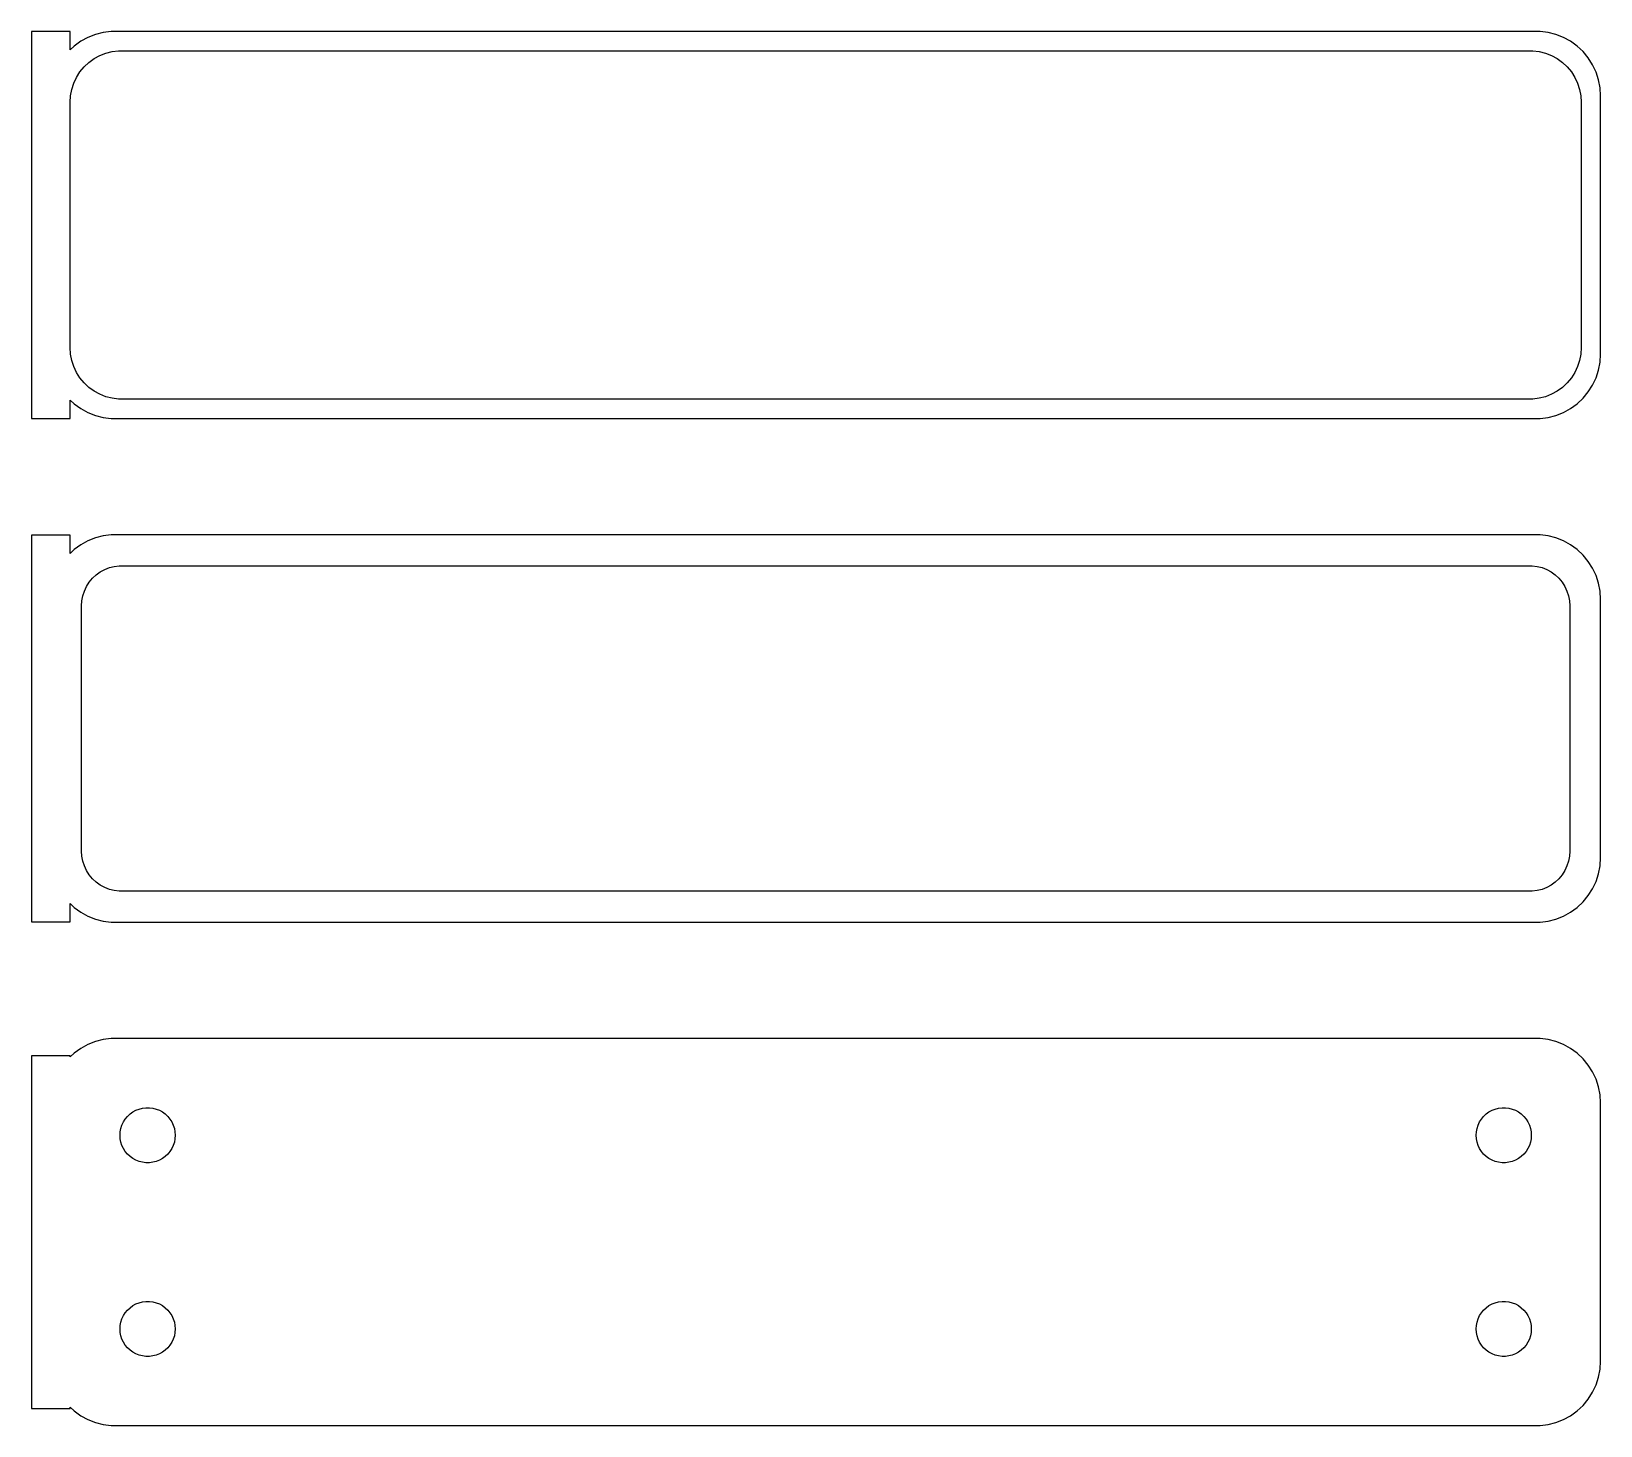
# Model space of a CAD drawing. Header units: metres. Extents: x -62 to 60, y 102 to 210.
import ezdxf

# ---------------------------------------------------------------- set-up
doc = ezdxf.new("R2010")
doc.units = ezdxf.units.M

msp = doc.modelspace()

# ---------------------------------------------------------------- linework, layer by layer
for p, q in [((-58.5, 209.99), (-61.5, 209.99)), ((-61.5, 209.99), (-61.5, 180.01)), ((-58.5, 208.559), (-58.5, 209.99)), ((-57.6791, 209.222), (-58.1871, 208.853)), ((-57.1289, 209.524), (-57.6791, 209.222)), ((-56.5451, 209.755), (-57.1289, 209.524)), ((-55.9369, 209.911), (-56.5451, 209.755)), ((-55.3139, 209.99), (-55.9369, 209.911)), ((55.3139, 209.99), (-55.3139, 209.99)), ((55.9369, 209.911), (55.3139, 209.99)), ((56.5451, 209.755), (55.9369, 209.911)), ((57.1289, 209.524), (56.5451, 209.755)), ((57.6791, 209.222), (57.1289, 209.524)), ((58.1871, 208.853), (57.6791, 209.222)), ((-58.1871, 208.853), (-58.5, 208.559)), ((-57.0497, 207.582), (-56.6433, 207.877)), ((-56.6433, 207.877), (-56.2031, 208.119)), ((-56.2031, 208.119), (-55.7361, 208.304)), ((-55.7361, 208.304), (-55.2495, 208.429)), ((-55.2495, 208.429), (-54.7512, 208.492)), ((-54.7512, 208.492), (54.7512, 208.492)), ((54.7512, 208.492), (55.2495, 208.429)), ((55.2495, 208.429), (55.7361, 208.304)), ((55.7361, 208.304), (56.2031, 208.119)), ((56.2031, 208.119), (56.6433, 207.877)), ((56.6433, 207.877), (57.0497, 207.582)), ((58.6448, 208.423), (58.1871, 208.853)), ((59.0451, 207.939), (58.6448, 208.423)), ((59.3815, 207.409), (59.0451, 207.939)), ((-58.0052, 206.427), (-57.7361, 206.851)), ((-57.7361, 206.851), (-57.4159, 207.238)), ((-57.4159, 207.238), (-57.0497, 207.582)), ((57.0497, 207.582), (57.4159, 207.238)), ((57.4159, 207.238), (57.7361, 206.851)), ((57.7361, 206.851), (58.0052, 206.427)), ((59.6489, 206.841), (59.3815, 207.409)), ((59.8429, 206.243), (59.6489, 206.841)), ((-58.4685, 205.001), (-58.3743, 205.495)), ((-58.3743, 205.495), (-58.2191, 205.972)), ((-58.2191, 205.972), (-58.0052, 206.427)), ((58.0052, 206.427), (58.2191, 205.972)), ((58.2191, 205.972), (58.3743, 205.495)), ((58.3743, 205.495), (58.4685, 205.001)), ((59.9606, 205.627), (59.8429, 206.243)), ((60, 205), (59.9606, 205.627)), ((-58.5, 204.5), (-58.4685, 205.001)), ((-58.5, 185.5), (-58.5, 204.5)), ((58.4685, 205.001), (58.5, 204.5)), ((58.5, 204.5), (58.5, 185.5)), ((60, 185), (60, 205)), ((-58.4685, 184.999), (-58.5, 185.5)), ((-58.3743, 184.505), (-58.4685, 184.999)), ((58.4685, 184.999), (58.3743, 184.505)), ((58.5, 185.5), (58.4685, 184.999)), ((59.9606, 184.373), (60, 185)), ((-58.2191, 184.028), (-58.3743, 184.505)), ((-58.0052, 183.573), (-58.2191, 184.028)), ((-57.7361, 183.149), (-58.0052, 183.573)), ((58.0052, 183.573), (57.7361, 183.149)), ((58.2191, 184.028), (58.0052, 183.573)), ((58.3743, 184.505), (58.2191, 184.028)), ((59.6489, 183.159), (59.8429, 183.757)), ((59.8429, 183.757), (59.9606, 184.373)), ((-57.4159, 182.762), (-57.7361, 183.149)), ((-57.0497, 182.418), (-57.4159, 182.762)), ((-56.6433, 182.123), (-57.0497, 182.418)), ((57.0497, 182.418), (56.6433, 182.123)), ((57.4159, 182.762), (57.0497, 182.418)), ((57.7361, 183.149), (57.4159, 182.762)), ((59.0451, 182.061), (59.3815, 182.591)), ((59.3815, 182.591), (59.6489, 183.159)), ((-58.5, 181.441), (-58.1871, 181.147)), ((-58.5, 180.01), (-58.5, 181.441)), ((-58.1871, 181.147), (-57.6791, 180.778)), ((-56.2031, 181.881), (-56.6433, 182.123)), ((-55.7361, 181.696), (-56.2031, 181.881)), ((-55.2495, 181.571), (-55.7361, 181.696)), ((-54.7512, 181.508), (-55.2495, 181.571)), ((54.7512, 181.508), (-54.7512, 181.508)), ((55.2495, 181.571), (54.7512, 181.508)), ((55.7361, 181.696), (55.2495, 181.571)), ((56.2031, 181.881), (55.7361, 181.696)), ((56.6433, 182.123), (56.2031, 181.881)), ((57.6791, 180.778), (58.1871, 181.147)), ((58.1871, 181.147), (58.6448, 181.577)), ((58.6448, 181.577), (59.0451, 182.061)), ((-61.5, 180.01), (-58.5, 180.01)), ((-57.6791, 180.778), (-57.1289, 180.476)), ((-57.1289, 180.476), (-56.5451, 180.245)), ((-56.5451, 180.245), (-55.9369, 180.089)), ((-55.9369, 180.089), (-55.3139, 180.01)), ((-55.3139, 180.01), (55.3139, 180.01)), ((55.3139, 180.01), (55.9369, 180.089)), ((55.9369, 180.089), (56.5451, 180.245)), ((56.5451, 180.245), (57.1289, 180.476)), ((57.1289, 180.476), (57.6791, 180.778)), ((-58.5, 170.979), (-61.5, 170.979)), ((-61.5, 170.979), (-61.5, 141.021)), ((-58.5, 169.559), (-58.5, 170.979)), ((-57.6791, 170.222), (-58.1871, 169.853)), ((-57.1289, 170.524), (-57.6791, 170.222)), ((-56.5451, 170.755), (-57.1289, 170.524)), ((-55.9369, 170.911), (-56.5451, 170.755)), ((-55.3139, 170.99), (-55.9369, 170.911)), ((55.3139, 170.99), (-55.3139, 170.99)), ((55.9369, 170.911), (55.3139, 170.99)), ((56.5451, 170.755), (55.9369, 170.911)), ((57.1289, 170.524), (56.5451, 170.755)), ((57.6791, 170.222), (57.1289, 170.524)), ((58.1871, 169.853), (57.6791, 170.222)), ((-58.1871, 169.853), (-58.5, 169.559)), ((58.6448, 169.423), (58.1871, 169.853)), ((59.0451, 168.939), (58.6448, 169.423)), ((59.3815, 168.409), (59.0451, 168.939)), ((-56.7692, 167.631), (-56.4842, 167.899)), ((-56.4842, 167.899), (-56.168, 168.128)), ((-56.168, 168.128), (-55.8254, 168.317)), ((-55.8254, 168.317), (-55.4619, 168.461)), ((-55.4619, 168.461), (-55.0833, 168.558)), ((-55.0833, 168.558), (-54.6954, 168.607)), ((-54.6954, 168.607), (54.6954, 168.607)), ((54.6954, 168.607), (55.0833, 168.558)), ((55.0833, 168.558), (55.4619, 168.461)), ((55.4619, 168.461), (55.8254, 168.317)), ((55.8254, 168.317), (56.168, 168.128)), ((56.168, 168.128), (56.4842, 167.899)), ((56.4842, 167.899), (56.7692, 167.631)), ((59.6489, 167.841), (59.3815, 168.409)), ((59.8429, 167.243), (59.6489, 167.841)), ((-57.5151, 166.274), (-57.3943, 166.646)), ((-57.3943, 166.646), (-57.2279, 167)), ((-57.2279, 167), (-57.0184, 167.33)), ((-57.0184, 167.33), (-56.7692, 167.631)), ((56.7692, 167.631), (57.0184, 167.33)), ((57.0184, 167.33), (57.2279, 167)), ((57.2279, 167), (57.3943, 166.646)), ((57.3943, 166.646), (57.5151, 166.274)), ((59.9606, 166.627), (59.8429, 167.243)), ((60, 166), (59.9606, 166.627)), ((-57.6129, 165.5), (-57.5884, 165.89)), ((-57.6129, 146.5), (-57.6129, 165.5)), ((-57.5884, 165.89), (-57.5151, 166.274)), ((57.5151, 166.274), (57.5884, 165.89)), ((57.5884, 165.89), (57.6129, 165.5)), ((57.6129, 165.5), (57.6129, 146.5)), ((60, 146), (60, 166)), ((-57.5884, 146.11), (-57.6129, 146.5)), ((-57.5151, 145.726), (-57.5884, 146.11)), ((57.5884, 146.11), (57.5151, 145.726)), ((57.6129, 146.5), (57.5884, 146.11)), ((59.9606, 145.373), (60, 146)), ((-57.3943, 145.354), (-57.5151, 145.726)), ((-57.2279, 145), (-57.3943, 145.354)), ((-57.0184, 144.67), (-57.2279, 145)), ((-56.7692, 144.369), (-57.0184, 144.67)), ((57.0184, 144.67), (56.7692, 144.369)), ((57.2279, 145), (57.0184, 144.67)), ((57.3943, 145.354), (57.2279, 145)), ((57.5151, 145.726), (57.3943, 145.354)), ((59.6489, 144.159), (59.8429, 144.757)), ((59.8429, 144.757), (59.9606, 145.373)), ((-56.4842, 144.101), (-56.7692, 144.369)), ((-56.168, 143.872), (-56.4842, 144.101)), ((-55.8254, 143.683), (-56.168, 143.872)), ((-55.4619, 143.539), (-55.8254, 143.683)), ((-55.0833, 143.442), (-55.4619, 143.539)), ((-54.6954, 143.393), (-55.0833, 143.442)), ((54.6954, 143.393), (-54.6954, 143.393)), ((55.0833, 143.442), (54.6954, 143.393)), ((55.4619, 143.539), (55.0833, 143.442)), ((55.8254, 143.683), (55.4619, 143.539)), ((56.168, 143.872), (55.8254, 143.683)), ((56.4842, 144.101), (56.168, 143.872)), ((56.7692, 144.369), (56.4842, 144.101)), ((59.0451, 143.061), (59.3815, 143.591)), ((59.3815, 143.591), (59.6489, 144.159)), ((-58.5, 141.021), (-58.5, 142.441)), ((-58.5, 142.441), (-58.1871, 142.147)), ((58.1871, 142.147), (58.6448, 142.577)), ((58.6448, 142.577), (59.0451, 143.061)), ((-61.5, 141.021), (-58.5, 141.021)), ((-58.1871, 142.147), (-57.6791, 141.778)), ((-57.6791, 141.778), (-57.1289, 141.476)), ((-57.1289, 141.476), (-56.5451, 141.245)), ((-56.5451, 141.245), (-55.9369, 141.089)), ((-55.9369, 141.089), (-55.3139, 141.01)), ((-55.3139, 141.01), (55.3139, 141.01)), ((55.3139, 141.01), (55.9369, 141.089)), ((55.9369, 141.089), (56.5451, 141.245)), ((56.5451, 141.245), (57.1289, 141.476)), ((57.1289, 141.476), (57.6791, 141.778)), ((57.6791, 141.778), (58.1871, 142.147)), ((-57.6791, 131.222), (-58.1871, 130.853)), ((-57.1289, 131.524), (-57.6791, 131.222)), ((-56.5451, 131.755), (-57.1289, 131.524)), ((-55.9369, 131.911), (-56.5451, 131.755)), ((-55.3139, 131.99), (-55.9369, 131.911)), ((55.3139, 131.99), (-55.3139, 131.99)), ((55.9369, 131.911), (55.3139, 131.99)), ((56.5451, 131.755), (55.9369, 131.911)), ((57.1289, 131.524), (56.5451, 131.755)), ((57.6791, 131.222), (57.1289, 131.524)), ((58.1871, 130.853), (57.6791, 131.222)), ((-58.5, 130.653), (-61.5, 130.653)), ((-61.5, 130.653), (-61.5, 103.347)), ((-58.1871, 130.853), (-58.5, 130.559)), ((-58.5, 130.559), (-58.5, 130.653)), ((58.6448, 130.423), (58.1871, 130.853)), ((59.0451, 129.939), (58.6448, 130.423)), ((59.3815, 129.409), (59.0451, 129.939)), ((59.6489, 128.841), (59.3815, 129.409)), ((59.8429, 128.243), (59.6489, 128.841)), ((59.9606, 127.627), (59.8429, 128.243)), ((60, 127), (59.9606, 127.627)), ((-53.6441, 126.303), (-53.4092, 126.432)), ((-53.4092, 126.432), (-53.1598, 126.531)), ((-53.1598, 126.531), (-52.9001, 126.597)), ((-52.9001, 126.597), (-52.6341, 126.631)), ((-52.6341, 126.631), (-52.3659, 126.631)), ((-52.3659, 126.631), (-52.0999, 126.597)), ((-52.0999, 126.597), (-51.8401, 126.531)), ((-51.8401, 126.531), (-51.5908, 126.432)), ((-51.5908, 126.432), (-51.3559, 126.303)), ((51.3559, 126.303), (51.5908, 126.432)), ((51.5908, 126.432), (51.8401, 126.531)), ((51.8401, 126.531), (52.0999, 126.597)), ((52.0999, 126.597), (52.3659, 126.631)), ((52.3659, 126.631), (52.6341, 126.631)), ((52.6341, 126.631), (52.9001, 126.597)), ((52.9001, 126.597), (53.1598, 126.531)), ((53.1598, 126.531), (53.4092, 126.432)), ((53.4092, 126.432), (53.6441, 126.303)), ((60, 107), (60, 127)), ((-54.5682, 125.031), (-54.4853, 125.286)), ((-54.4853, 125.286), (-54.3712, 125.529)), ((-54.3712, 125.529), (-54.2275, 125.755)), ((-54.2275, 125.755), (-54.0565, 125.962)), ((-54.0565, 125.962), (-53.8611, 126.145)), ((-53.8611, 126.145), (-53.6441, 126.303)), ((-51.3559, 126.303), (-51.1389, 126.145)), ((-51.1389, 126.145), (-50.9434, 125.962)), ((-50.9434, 125.962), (-50.7725, 125.755)), ((-50.7725, 125.755), (-50.6288, 125.529)), ((-50.6288, 125.529), (-50.5146, 125.286)), ((-50.5146, 125.286), (-50.4318, 125.031)), ((50.4318, 125.031), (50.5146, 125.286)), ((50.5146, 125.286), (50.6288, 125.529)), ((50.6288, 125.529), (50.7725, 125.755)), ((50.7725, 125.755), (50.9434, 125.962)), ((50.9434, 125.962), (51.1389, 126.145)), ((51.1389, 126.145), (51.3559, 126.303)), ((53.6441, 126.303), (53.8611, 126.145)), ((53.8611, 126.145), (54.0565, 125.962)), ((54.0565, 125.962), (54.2275, 125.755)), ((54.2275, 125.755), (54.3712, 125.529)), ((54.3712, 125.529), (54.4853, 125.286)), ((54.4853, 125.286), (54.5682, 125.031)), ((-54.6353, 124.5), (-54.6185, 124.768)), ((-54.6185, 124.232), (-54.6353, 124.5)), ((-54.6185, 124.768), (-54.5682, 125.031)), ((-54.5682, 123.969), (-54.6185, 124.232)), ((-54.4853, 123.714), (-54.5682, 123.969)), ((-50.4318, 123.969), (-50.5146, 123.714)), ((-50.4318, 125.031), (-50.3815, 124.768)), ((-50.3815, 124.232), (-50.4318, 123.969)), ((-50.3815, 124.768), (-50.3647, 124.5)), ((-50.3647, 124.5), (-50.3815, 124.232)), ((50.3647, 124.5), (50.3815, 124.768)), ((50.3815, 124.232), (50.3647, 124.5)), ((50.3815, 124.768), (50.4318, 125.031)), ((50.4318, 123.969), (50.3815, 124.232)), ((50.5146, 123.714), (50.4318, 123.969)), ((54.5682, 123.969), (54.4853, 123.714)), ((54.5682, 125.031), (54.6185, 124.768)), ((54.6185, 124.232), (54.5682, 123.969)), ((54.6185, 124.768), (54.6353, 124.5)), ((54.6353, 124.5), (54.6185, 124.232)), ((-54.3712, 123.471), (-54.4853, 123.714)), ((-54.2275, 123.245), (-54.3712, 123.471)), ((-54.0565, 123.038), (-54.2275, 123.245)), ((-53.8611, 122.855), (-54.0565, 123.038)), ((-53.6441, 122.697), (-53.8611, 122.855)), ((-51.1389, 122.855), (-51.3559, 122.697)), ((-50.9434, 123.038), (-51.1389, 122.855)), ((-50.7725, 123.245), (-50.9434, 123.038)), ((-50.6288, 123.471), (-50.7725, 123.245)), ((-50.5146, 123.714), (-50.6288, 123.471)), ((50.6288, 123.471), (50.5146, 123.714)), ((50.7725, 123.245), (50.6288, 123.471)), ((50.9434, 123.038), (50.7725, 123.245)), ((51.1389, 122.855), (50.9434, 123.038)), ((51.3559, 122.697), (51.1389, 122.855)), ((53.8611, 122.855), (53.6441, 122.697)), ((54.0565, 123.038), (53.8611, 122.855)), ((54.2275, 123.245), (54.0565, 123.038)), ((54.3712, 123.471), (54.2275, 123.245)), ((54.4853, 123.714), (54.3712, 123.471)), ((-53.4092, 122.568), (-53.6441, 122.697)), ((-53.1598, 122.469), (-53.4092, 122.568)), ((-52.9001, 122.403), (-53.1598, 122.469)), ((-52.6341, 122.369), (-52.9001, 122.403)), ((-52.3659, 122.369), (-52.6341, 122.369)), ((-52.0999, 122.403), (-52.3659, 122.369)), ((-51.8401, 122.469), (-52.0999, 122.403)), ((-51.5908, 122.568), (-51.8401, 122.469)), ((-51.3559, 122.697), (-51.5908, 122.568)), ((51.5908, 122.568), (51.3559, 122.697)), ((51.8401, 122.469), (51.5908, 122.568)), ((52.0999, 122.403), (51.8401, 122.469)), ((52.3659, 122.369), (52.0999, 122.403)), ((52.6341, 122.369), (52.3659, 122.369)), ((52.9001, 122.403), (52.6341, 122.369)), ((53.1598, 122.469), (52.9001, 122.403)), ((53.4092, 122.568), (53.1598, 122.469)), ((53.6441, 122.697), (53.4092, 122.568)), ((-54.3712, 110.529), (-54.2275, 110.755)), ((-54.2275, 110.755), (-54.0565, 110.962)), ((-54.0565, 110.962), (-53.8611, 111.145)), ((-53.8611, 111.145), (-53.6441, 111.303)), ((-53.6441, 111.303), (-53.4092, 111.432)), ((-53.4092, 111.432), (-53.1598, 111.531)), ((-53.1598, 111.531), (-52.9001, 111.597)), ((-52.9001, 111.597), (-52.6341, 111.631)), ((-52.6341, 111.631), (-52.3659, 111.631)), ((-52.3659, 111.631), (-52.0999, 111.597)), ((-52.0999, 111.597), (-51.8401, 111.531)), ((-51.8401, 111.531), (-51.5908, 111.432)), ((-51.5908, 111.432), (-51.3559, 111.303)), ((-51.3559, 111.303), (-51.1389, 111.145)), ((-51.1389, 111.145), (-50.9434, 110.962)), ((-50.9434, 110.962), (-50.7725, 110.755)), ((-50.7725, 110.755), (-50.6288, 110.529)), ((50.6288, 110.529), (50.7725, 110.755)), ((50.7725, 110.755), (50.9434, 110.962)), ((50.9434, 110.962), (51.1389, 111.145)), ((51.1389, 111.145), (51.3559, 111.303)), ((51.3559, 111.303), (51.5908, 111.432)), ((51.5908, 111.432), (51.8401, 111.531)), ((51.8401, 111.531), (52.0999, 111.597)), ((52.0999, 111.597), (52.3659, 111.631)), ((52.3659, 111.631), (52.6341, 111.631)), ((52.6341, 111.631), (52.9001, 111.597)), ((52.9001, 111.597), (53.1598, 111.531)), ((53.1598, 111.531), (53.4092, 111.432)), ((53.4092, 111.432), (53.6441, 111.303)), ((53.6441, 111.303), (53.8611, 111.145)), ((53.8611, 111.145), (54.0565, 110.962)), ((54.0565, 110.962), (54.2275, 110.755)), ((54.2275, 110.755), (54.3712, 110.529)), ((-54.6353, 109.5), (-54.6185, 109.768)), ((-54.6185, 109.232), (-54.6353, 109.5)), ((-54.6185, 109.768), (-54.5682, 110.031)), ((-54.5682, 110.031), (-54.4853, 110.286)), ((-54.4853, 110.286), (-54.3712, 110.529)), ((-50.6288, 110.529), (-50.5146, 110.286)), ((-50.5146, 110.286), (-50.4318, 110.031)), ((-50.4318, 110.031), (-50.3815, 109.768)), ((-50.3815, 109.768), (-50.3647, 109.5)), ((-50.3647, 109.5), (-50.3815, 109.232)), ((50.3647, 109.5), (50.3815, 109.768)), ((50.3815, 109.232), (50.3647, 109.5)), ((50.3815, 109.768), (50.4318, 110.031)), ((50.4318, 110.031), (50.5146, 110.286)), ((50.5146, 110.286), (50.6288, 110.529)), ((54.3712, 110.529), (54.4853, 110.286)), ((54.4853, 110.286), (54.5682, 110.031)), ((54.5682, 110.031), (54.6185, 109.768)), ((54.6185, 109.768), (54.6353, 109.5)), ((54.6353, 109.5), (54.6185, 109.232)), ((-54.5682, 108.969), (-54.6185, 109.232)), ((-54.4853, 108.714), (-54.5682, 108.969)), ((-54.3712, 108.471), (-54.4853, 108.714)), ((-54.2275, 108.245), (-54.3712, 108.471)), ((-54.0565, 108.038), (-54.2275, 108.245)), ((-50.7725, 108.245), (-50.9434, 108.038)), ((-50.6288, 108.471), (-50.7725, 108.245)), ((-50.5146, 108.714), (-50.6288, 108.471)), ((-50.4318, 108.969), (-50.5146, 108.714)), ((-50.3815, 109.232), (-50.4318, 108.969)), ((50.4318, 108.969), (50.3815, 109.232)), ((50.5146, 108.714), (50.4318, 108.969)), ((50.6288, 108.471), (50.5146, 108.714)), ((50.7725, 108.245), (50.6288, 108.471)), ((50.9434, 108.038), (50.7725, 108.245)), ((54.2275, 108.245), (54.0565, 108.038)), ((54.3712, 108.471), (54.2275, 108.245)), ((54.4853, 108.714), (54.3712, 108.471)), ((54.5682, 108.969), (54.4853, 108.714)), ((54.6185, 109.232), (54.5682, 108.969)), ((-53.8611, 107.855), (-54.0565, 108.038)), ((-53.6441, 107.697), (-53.8611, 107.855)), ((-53.4092, 107.568), (-53.6441, 107.697)), ((-53.1598, 107.469), (-53.4092, 107.568)), ((-52.9001, 107.403), (-53.1598, 107.469)), ((-52.6341, 107.369), (-52.9001, 107.403)), ((-52.3659, 107.369), (-52.6341, 107.369)), ((-52.0999, 107.403), (-52.3659, 107.369)), ((-51.8401, 107.469), (-52.0999, 107.403)), ((-51.5908, 107.568), (-51.8401, 107.469)), ((-51.3559, 107.697), (-51.5908, 107.568)), ((-51.1389, 107.855), (-51.3559, 107.697)), ((-50.9434, 108.038), (-51.1389, 107.855)), ((51.1389, 107.855), (50.9434, 108.038)), ((51.3559, 107.697), (51.1389, 107.855)), ((51.5908, 107.568), (51.3559, 107.697)), ((51.8401, 107.469), (51.5908, 107.568)), ((52.0999, 107.403), (51.8401, 107.469)), ((52.3659, 107.369), (52.0999, 107.403)), ((52.6341, 107.369), (52.3659, 107.369)), ((52.9001, 107.403), (52.6341, 107.369)), ((53.1598, 107.469), (52.9001, 107.403)), ((53.4092, 107.568), (53.1598, 107.469)), ((53.6441, 107.697), (53.4092, 107.568)), ((53.8611, 107.855), (53.6441, 107.697)), ((54.0565, 108.038), (53.8611, 107.855)), ((59.9606, 106.373), (60, 107)), ((59.6489, 105.159), (59.8429, 105.757)), ((59.8429, 105.757), (59.9606, 106.373)), ((59.0451, 104.061), (59.3815, 104.591)), ((59.3815, 104.591), (59.6489, 105.159)), ((-61.5, 103.347), (-58.5, 103.347)), ((-58.5, 103.347), (-58.5, 103.441)), ((-58.5, 103.441), (-58.1871, 103.147)), ((58.1871, 103.147), (58.6448, 103.577)), ((58.6448, 103.577), (59.0451, 104.061)), ((-58.1871, 103.147), (-57.6791, 102.778)), ((-57.6791, 102.778), (-57.1289, 102.476)), ((-57.1289, 102.476), (-56.5451, 102.245)), ((-56.5451, 102.245), (-55.9369, 102.089)), ((-55.9369, 102.089), (-55.3139, 102.01)), ((55.3139, 102.01), (55.9369, 102.089)), ((55.9369, 102.089), (56.5451, 102.245)), ((56.5451, 102.245), (57.1289, 102.476)), ((57.1289, 102.476), (57.6791, 102.778)), ((57.6791, 102.778), (58.1871, 103.147)), ((-55.3139, 102.01), (55.3139, 102.01))]:
    msp.add_line(p, q)

doc.saveas('drawing.dxf')
